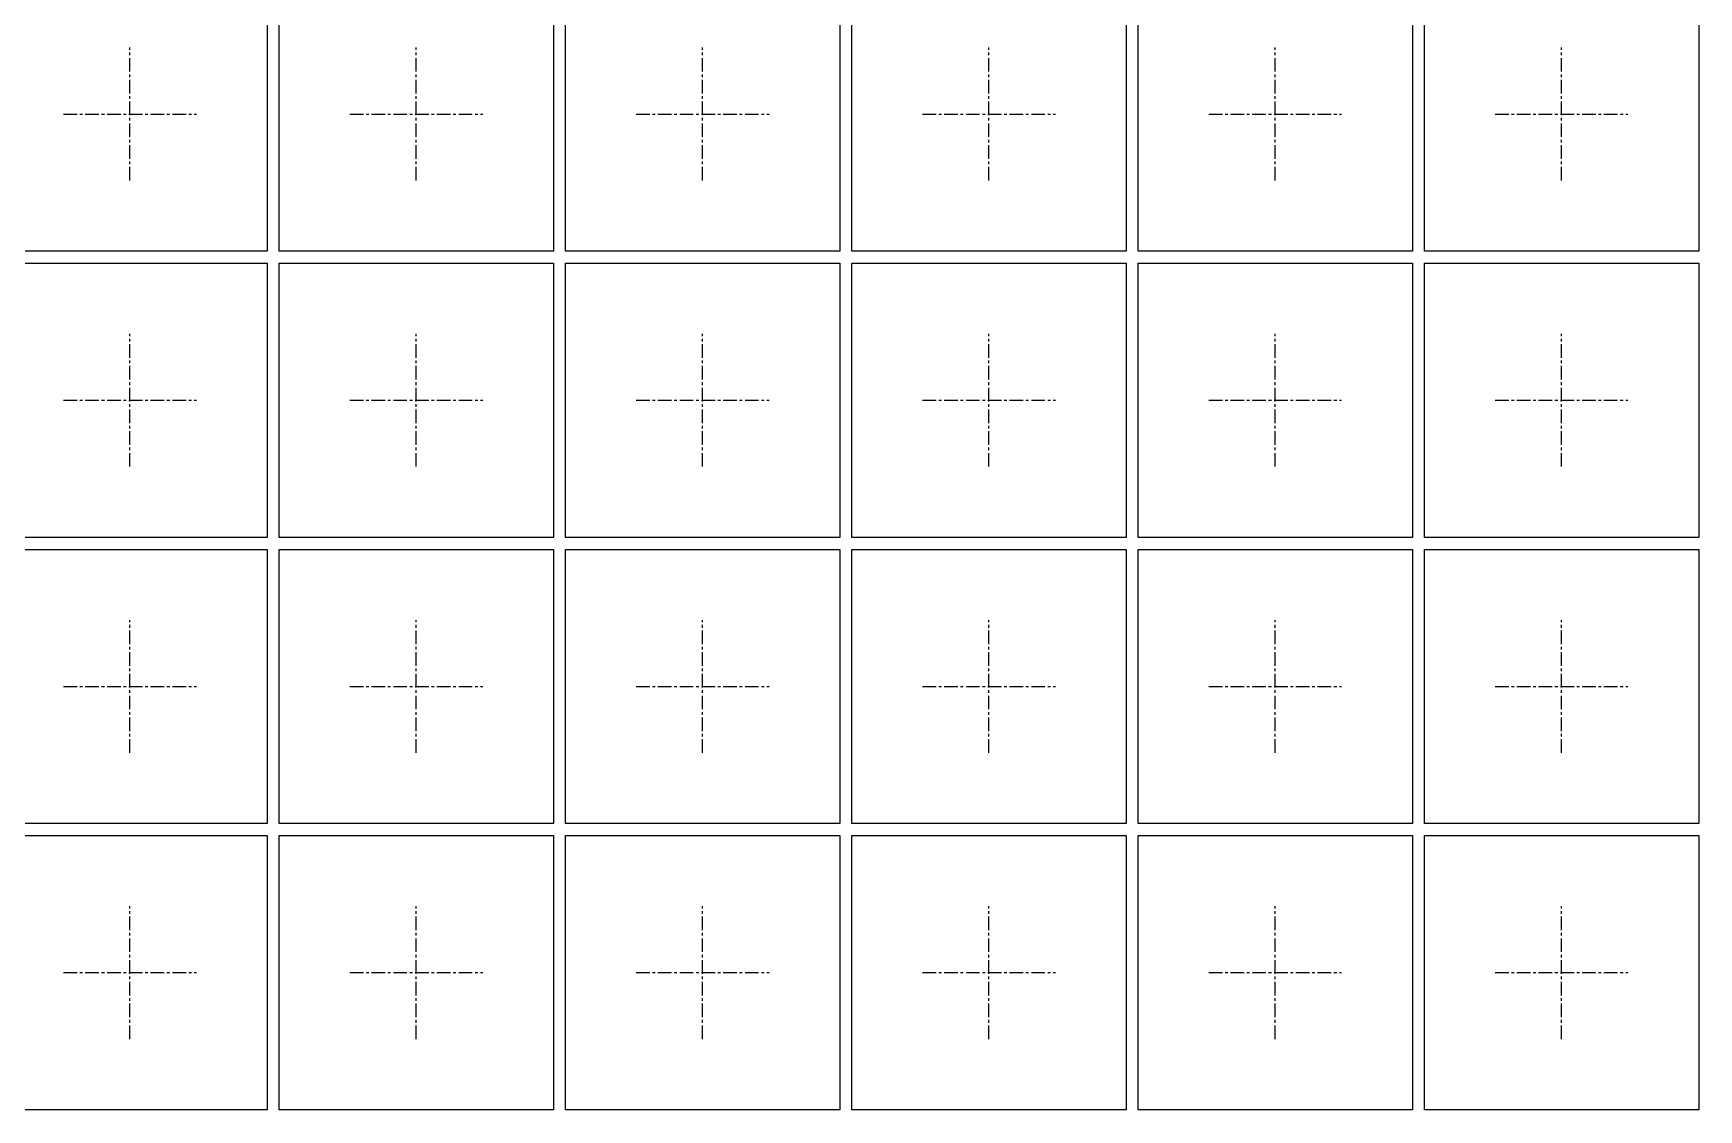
# Model space of a CAD drawing. Extents: x 0 to 864, y 0 to 559.
# Drawn here: x 186.1 to 283.3, y 269.3 to 332.1 of the extents above; entities that cross this region are included whole.
import ezdxf

# ---------------------------------------------------------------- set-up
doc = ezdxf.new("R2010")
doc.units = 0
doc.header["$LTSCALE"] = 12.7
doc.header["$MEASUREMENT"] = 0
doc.linetypes.add('CENTER', pattern=[2, 1.25, -0.25, 0.25, -0.25])
doc.layers.get('0').update_dxf_attribs({"linetype": 'CONTINUOUS'})
doc.layers.add('SH-01_CENTER', color=2, linetype='CENTER')
doc.layers.add('SH-01_MISC', color=5, linetype='CONTINUOUS')

# ---------------------------------------------------------------- blocks, each defined once
blk = doc.blocks.new('*U61')
at = {"layer": 'SH-01_CENTER', "ltscale": 0.05}
for p, q in [((0, -3.875), (0, 3.875)), ((-3.875, 0), (3.875, 0))]:
    blk.add_line(p, q, dxfattribs=at)
at = {"layer": 'SH-01_MISC', "ltscale": 0.05}
blk.add_lwpolyline([(-8, 8), (8, 8), (8, -8), (-8, -8)], close=True, dxfattribs=at)
blk = doc.blocks.new('*U62')
at = {"color": 0, "linetype": 'ByBlock', "lineweight": -2, "transparency": 16777216}
for p in [(33.4, 66.8), (50.1, 66.8), (66.8, 66.8), (83.5, 66.8), (100.2, 66.8), (116.9, 66.8), (33.4, 50.1), (50.1, 50.1), (66.8, 50.1), (83.5, 50.1), (100.2, 50.1), (116.9, 50.1), (33.4, 33.4), (50.1, 33.4), (66.8, 33.4), (83.5, 33.4), (100.2, 33.4), (116.9, 33.4), (33.4, 16.7), (50.1, 16.7), (66.8, 16.7), (83.5, 16.7), (100.2, 16.7), (116.9, 16.7)]:
    blk.add_blockref('*U61', p, dxfattribs=at)

msp = doc.modelspace()

# ---------------------------------------------------------------- block references
msp.add_blockref('*U62', (158.38073, 260.56745))

doc.saveas('drawing.dxf')
